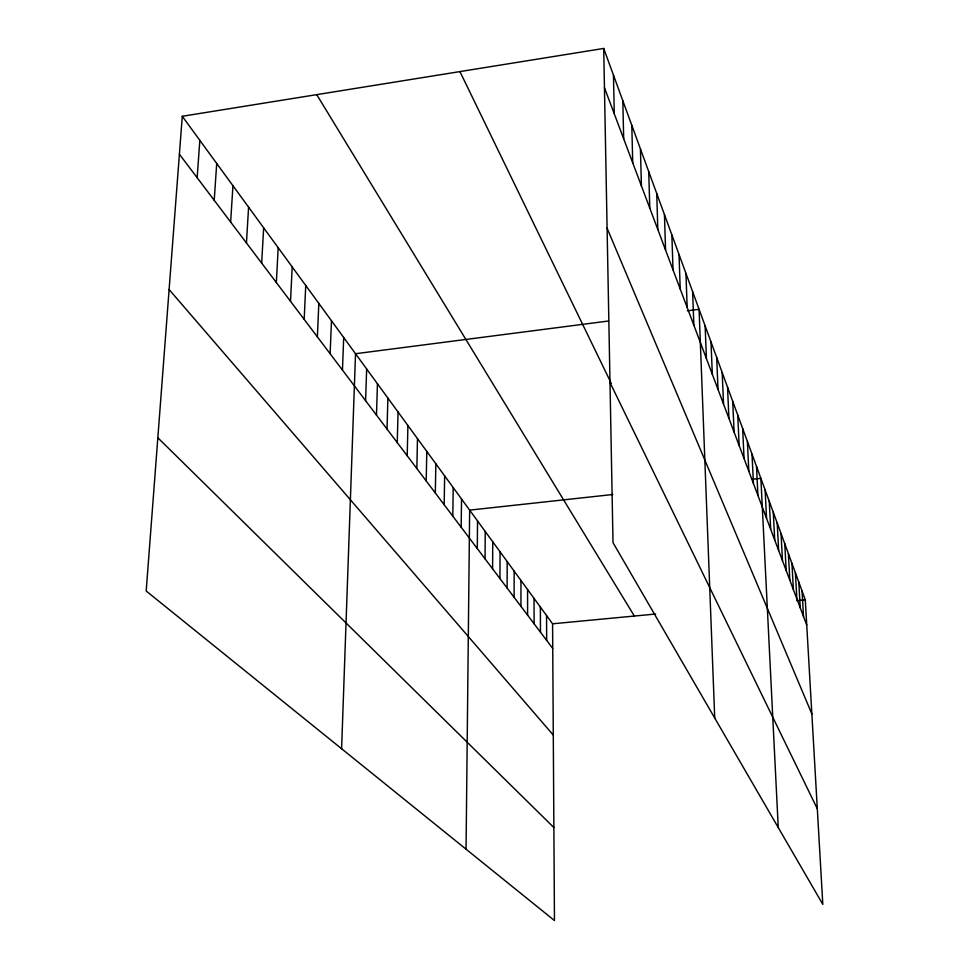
<?xml version="1.0" encoding="UTF-8"?>
<svg xmlns="http://www.w3.org/2000/svg" width="969" height="969" viewBox="0 0 969 969"><rect width="100%" height="100%" fill="white"/><g stroke="black" fill="none" stroke-linecap="round" stroke-linejoin="round"><path stroke-width="1.45" d="M520.947 606.364L520.947 580.443M507.114 588.062L507.199 561.596M514.115 597.328L514.151 571.129M499.943 578.566L500.065 551.821M492.591 568.827L492.749 541.792M485.045 558.834L485.239 531.509M477.293 548.587L477.547 520.959M466.053 849.183L469.65 510.13L612.808 494.505M461.183 527.257L461.535 499.011M452.802 516.15L453.201 487.589M444.177 504.74L444.638 475.864M435.323 493.015L435.844 463.8M426.215 480.951L426.796 451.397M416.84 468.548L417.482 438.642M407.198 455.769L407.913 425.524M397.254 442.627L398.053 412.007M387.031 429.073L387.891 398.089M376.481 415.12L377.438 383.748M365.604 400.718L366.645 368.971M341.597 748.734L355.526 353.721L608.568 321.005M342.457 370.073L343.692 337.503M330.126 353.746L331.471 320.751M317.372 336.861L318.825 303.43M304.169 319.382L305.744 285.504M290.506 301.298L292.214 266.947M276.347 282.548L278.188 247.737M261.666 263.12L263.665 227.824M246.441 242.965L248.585 207.172M230.634 222.046L232.948 185.733M214.222 200.304L216.705 163.47M197.155 177.715L199.832 140.348M182.281 116.28L146.186 591.005L554.462 920.55L552.584 623.794L182.281 116.28L603.711 48.45L805.287 599.823L822.814 904.392L613.014 542.664L603.711 48.45M687.312 310.819L699.073 309.305L714.722 718.017M752.126 479.304L760.871 478.347L778.252 827.562M552.584 623.794L655.674 614.019M796.724 600.635L805.287 599.823M157.838 437.77L553.868 827.538M169.103 289.537L553.287 735.083M179.398 154.204L552.742 648.455M316.73 94.647L634.356 616.042M459.936 71.597L611.209 383.239M609.998 382.537L817.315 808.812M607.091 228.187L811.852 713.911M604.45 87.719L806.741 625.102M802.066 591.029L803.519 616.55M798.771 582.006L800.224 607.793M795.392 572.776L796.857 598.83M791.939 563.316L793.393 589.636M788.391 553.626L789.844 580.225M784.757 543.682L786.21 570.559M781.038 533.483L782.48 560.651M777.211 523.03L778.652 550.489M773.286 512.298L774.728 540.06M769.253 501.276L770.694 529.353M765.122 489.963L766.552 518.354M756.51 466.404L757.928 495.425M752.017 454.122L753.434 483.483M747.402 441.489L748.807 471.2M742.654 428.504L744.047 458.555M737.76 415.132L739.153 445.546M732.721 401.36L734.102 432.138M727.537 387.176L728.906 418.329M722.196 372.556L723.54 404.085M716.685 357.476L718.017 389.405M711.004 341.924L712.312 374.252M705.129 325.875L706.425 358.615M692.617 291.657L693.865 325.257M685.943 273.391L687.166 307.439M679.027 254.472L680.214 288.992M671.868 234.886L673.019 269.879M664.443 214.573L665.558 250.063M656.74 193.497L657.818 229.483M648.745 171.634L649.775 208.129M640.436 148.911L641.417 185.939M631.8 125.28L632.733 162.853M622.813 100.703L623.685 138.833M613.462 75.122L614.273 113.809M546.54 615.521L546.673 640.424M540.363 607.054L540.472 632.212M534.04 598.394L534.113 623.806M527.572 589.527L527.608 615.194"/></g></svg>
